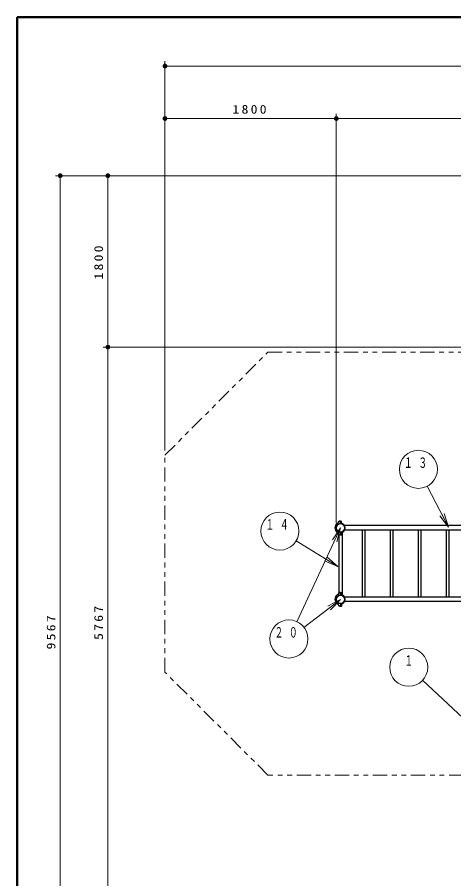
# Model space of a CAD drawing. Units: millimetres on the paper, scale 1:50. Extents: x -385 to 0, y -594 to 267.
# Drawn here: x -385 to -293.3, y 86.1 to 267 of the extents above; entities that cross this region are included whole.
import ezdxf
from ezdxf.enums import TextEntityAlignment as Align

# ---------------------------------------------------------------- set-up
doc = ezdxf.new("R2010")
doc.units = ezdxf.units.MM
doc.linetypes.add('USER1', pattern=[4.5, 2.5, -2])
doc.linetypes.add('USER3', pattern=[8, 3, -1, 1, -1, 1, -1])
doc.layers.add('1_50', color=7, linetype='Continuous', lineweight=25)
doc.layers.add('NAKAMURA図枠', color=7, linetype='Continuous', lineweight=13)
doc.styles.add('ＭＳ ゴシック', font='')
doc.styles.get('ＭＳ ゴシック').set_extended_font_data('MS Gothic')

# ---------------------------------------------------------------- blocks, each defined once
blk = doc.blocks.new('filled_dot')
at = {"color": 0, "linetype": 'Continuous', "lineweight": -2, "const_width": 1.25}
blk.add_lwpolyline([(-0.625, 0, 1), (0.625, 0, 1)], format="xyb", close=True, dxfattribs=at)

msp = doc.modelspace()

# ---------------------------------------------------------------- linework, layer by layer
at = {"layer": '1_50', "lineweight": 13}
for p, q in [((-353.954, 176.039), (-353.954, 257.748)), ((-353.954, 256.748), (-144.792, 256.748)), ((-353.954, 176.039), (-353.954, 246.722)), ((-317.954, 160.758), (-317.954, 246.722)), ((-317.954, 160.758), (-317.954, 246.722)), ((-353.954, 245.722), (-317.954, 245.722)), ((-317.954, 245.722), (-180.791, 245.722)), ((-228.575, 233.722), (-376.954, 233.722)), ((-375.954, 42.378), (-375.954, 233.722)), ((-228.575, 233.722), (-366.954, 233.722)), ((-365.954, 197.722), (-365.954, 233.722)), ((-365.954, 79.378), (-365.954, 200.722)), ((-197.791, 197.722), (-366.954, 197.722)), ((-197.791, 197.722), (-366.954, 197.722)), ((-294.357, 159.889), (-298.857, 168.513)), ((-294.357, 159.889), (-296.188, 162.317)), ((-294.357, 159.889), (-295.745, 162.548)), ((-295.302, 162.78), (-294.357, 159.889)), ((-317.063, 159.758), (-326.229, 140.058)), ((-318.782, 157.249), (-317.063, 159.758)), ((-317.063, 159.758), (-318.328, 157.038)), ((-317.063, 159.758), (-317.875, 156.827)), ((-317.64, 151.687), (-326.394, 157.015)), ((-317.64, 151.687), (-320.463, 152.819)), ((-317.64, 151.687), (-320.203, 153.246)), ((-319.943, 153.673), (-317.64, 151.687)), ((-317.063, 144.758), (-324.742, 138.866)), ((-319.747, 143.328), (-317.063, 144.758)), ((-317.063, 144.758), (-319.443, 142.932)), ((-317.063, 144.758), (-319.139, 142.535)), ((-287.473, 116.162), (-299.814, 127.764))]:
    msp.add_line(p, q, dxfattribs=at)
at = {"layer": '1_50', "color": 2}
for p, q in [((-317.134, 161.206), (-317.291, 161.201)), ((-317.134, 161.206), (-317.291, 161.201)), ((-317.093, 160.695), (-317.093, 161.166)), ((-317.093, 160.695), (-317.093, 161.166)), ((-317.139, 158.309), (-317.291, 158.315)), ((-317.139, 158.309), (-317.291, 158.315)), ((-317.093, 158.82), (-317.093, 158.349)), ((-317.093, 158.82), (-317.093, 158.349)), ((-317.139, 146.206), (-317.291, 146.201)), ((-317.139, 146.206), (-317.291, 146.201)), ((-317.093, 145.695), (-317.093, 146.166)), ((-317.093, 145.695), (-317.093, 146.166)), ((-317.134, 143.309), (-317.291, 143.315)), ((-317.134, 143.309), (-317.291, 143.315)), ((-317.093, 143.82), (-317.093, 143.349)), ((-317.093, 143.82), (-317.093, 143.349))]:
    msp.add_line(p, q, dxfattribs=at)
at = {"layer": '1_50', "color": 40}
for p, q in [((-317.012, 160.656), (-317.012, 161.198)), ((-317.012, 161.198), (-316.892, 161.198)), ((-317.012, 160.656), (-317.012, 161.198)), ((-317.012, 161.198), (-316.892, 161.198)), ((-316.892, 160.725), (-316.892, 161.198)), ((-316.892, 160.725), (-316.892, 161.198)), ((-272.909, 160.244), (-316.216, 160.244)), ((-272.909, 159.272), (-316.216, 159.272)), ((-312.535, 159.272), (-312.535, 145.244)), ((-311.991, 159.272), (-311.991, 145.244)), ((-306.635, 159.272), (-306.635, 145.244)), ((-306.091, 159.272), (-306.091, 145.244)), ((-300.735, 159.272), (-300.735, 145.244)), ((-300.191, 159.272), (-300.191, 145.244)), ((-294.291, 159.272), (-294.291, 145.244)), ((-317.403, 158.435), (-317.403, 146.081)), ((-317.012, 158.318), (-317.012, 158.859)), ((-317.012, 158.318), (-317.012, 158.859)), ((-317.012, 158.318), (-316.892, 158.318)), ((-317.012, 158.318), (-316.892, 158.318)), ((-316.892, 158.318), (-316.892, 158.79)), ((-316.892, 158.318), (-316.892, 158.79)), ((-316.723, 158.838), (-316.723, 145.678)), ((-317.012, 146.198), (-316.892, 146.198)), ((-317.012, 146.198), (-317.012, 145.656)), ((-317.012, 146.198), (-316.892, 146.198)), ((-317.012, 146.198), (-317.012, 145.656)), ((-316.892, 146.198), (-316.892, 145.725)), ((-316.892, 146.198), (-316.892, 145.725)), ((-272.909, 145.244), (-316.216, 145.244)), ((-317.012, 143.86), (-317.012, 143.318)), ((-317.012, 143.86), (-317.012, 143.318)), ((-317.012, 143.318), (-316.892, 143.318)), ((-317.012, 143.318), (-316.892, 143.318)), ((-316.892, 143.79), (-316.892, 143.318)), ((-316.892, 143.79), (-316.892, 143.318)), ((-272.909, 144.272), (-316.216, 144.272))]:
    msp.add_line(p, q, dxfattribs=at)
at = {"layer": '1_50', "color": 40, "linetype": 'USER1', "lineweight": 13}
for p, q in [((-317.012, 161.018), (-316.892, 161.018)), ((-317.012, 161.018), (-316.892, 161.018)), ((-317.012, 160.798), (-316.892, 160.798)), ((-317.012, 160.798), (-316.892, 160.798)), ((-317.012, 158.718), (-316.892, 158.718)), ((-317.012, 158.718), (-316.892, 158.718)), ((-317.012, 145.798), (-316.892, 145.798)), ((-317.012, 145.798), (-316.892, 145.798)), ((-317.012, 143.718), (-316.892, 143.718)), ((-317.012, 143.718), (-316.892, 143.718)), ((-317.012, 143.498), (-316.892, 143.498)), ((-317.012, 143.498), (-316.892, 143.498))]:
    msp.add_line(p, q, dxfattribs=at)
at = {"layer": '1_50'}
for p, q in [((-312.535, 159.272), (-312.535, 145.244)), ((-311.991, 159.272), (-311.991, 145.244)), ((-306.635, 159.272), (-306.635, 145.244)), ((-306.091, 159.272), (-306.091, 145.244)), ((-300.735, 159.272), (-300.735, 145.244)), ((-300.191, 159.272), (-300.191, 145.244)), ((-294.835, 159.272), (-294.835, 145.244))]:
    msp.add_line(p, q, dxfattribs=at)
at = {"layer": '1_50', "linetype": 'USER1', "lineweight": 13}
for p, q in [((-317.012, 158.498), (-316.892, 158.498)), ((-317.012, 158.498), (-316.892, 158.498)), ((-317.012, 146.018), (-316.892, 146.018)), ((-317.012, 146.018), (-316.892, 146.018))]:
    msp.add_line(p, q, dxfattribs=at)
at = {"layer": '1_50', "color": 2, "linetype": 'USER3', "lineweight": 13}
msp.add_lwpolyline([(-144.792, 203.264), (-144.792, 160.179), (-160.172, 144.799), (-160.172, 98.955), (-163.283, 95.844), (-163.283, 82.669), (-184.371, 61.581), (-208.472, 61.581), (-227.675, 42.378), (-271.451, 42.378), (-291.263, 62.19), (-291.263, 107.867), (-332.344, 107.867), (-353.954, 129.477), (-353.954, 175.039), (-332.344, 196.649), (-286.527, 196.649), (-286.217, 196.959), (-280.022, 196.959), (-266.451, 210.53), (-250.767, 210.53), (-227.575, 233.722), (-175.25, 233.722)], close=True, dxfattribs=at)
at = {"layer": '1_50', "lineweight": 13}
for centre in [(-300.707, 172.059), (-329.811, 159.095), (-327.916, 136.432), (-302.728, 130.504)]:
    msp.add_circle(centre, 4, dxfattribs=at)
at = {"layer": '1_50'}
for centre in [(-317.063, 159.758), (-317.063, 144.758)]:
    msp.add_circle(centre, 0.891, dxfattribs=at)
at = {"layer": '1_50', "color": 2}
for centre, radius, start, end in [((-318.252, 161.609), 1, 302.72719, 332.54116), ((-318.252, 161.609), 1, 302.72719, 332.54116), ((-317.276, 161.101), 0.1, 92, 152.54116), ((-317.276, 161.101), 0.1, 92, 152.54116), ((-317.133, 161.166), 0.04, 0, 92), ((-317.133, 161.166), 0.04, 0, 92), ((-317.063, 159.758), 1.2, 122.72719, 180), ((-317.063, 159.758), 1.2, 122.72719, 180), ((-317.063, 159.758), 1.2, 180, 237.27281), ((-317.063, 159.758), 1.2, 180, 237.27281), ((-317.063, 159.758), 0.9, 94.27066, 180), ((-317.063, 159.758), 0.9, 94.27066, 180), ((-317.063, 159.758), 0.9, 180, 265.72934), ((-317.063, 159.758), 0.9, 180, 265.72934), ((-317.133, 160.695), 0.04, 274.27066, 0), ((-317.133, 160.695), 0.04, 274.27066, 0), ((-318.252, 157.907), 1, 27.45884, 57.2728), ((-318.252, 157.907), 1, 27.45884, 57.2728), ((-317.276, 158.414), 0.1, 207.45884, 268), ((-317.276, 158.414), 0.1, 207.45884, 268), ((-317.133, 158.349), 0.04, 268, 0), ((-317.133, 158.349), 0.04, 268, 0), ((-317.133, 158.82), 0.04, 0, 85.72934), ((-317.133, 158.82), 0.04, 0, 85.72934), ((-317.063, 144.758), 1.2, 122.72719, 180), ((-317.063, 144.758), 1.2, 122.72719, 180), ((-317.063, 144.758), 1.2, 180, 237.27281), ((-317.063, 144.758), 1.2, 180, 237.27281), ((-317.063, 144.758), 0.9, 94.27066, 180), ((-317.063, 144.758), 0.9, 94.27066, 180), ((-317.063, 144.758), 0.9, 180, 265.72934), ((-317.063, 144.758), 0.9, 180, 265.72934), ((-318.252, 146.609), 1, 302.72719, 332.54116), ((-318.252, 146.609), 1, 302.72719, 332.54116), ((-317.276, 146.101), 0.1, 92, 152.54116), ((-317.276, 146.101), 0.1, 92, 152.54116), ((-317.133, 146.166), 0.04, 0, 92), ((-317.133, 146.166), 0.04, 0, 92), ((-317.133, 145.695), 0.04, 274.27066, 0), ((-317.133, 145.695), 0.04, 274.27066, 0), ((-318.252, 142.907), 1, 27.45884, 57.2728), ((-318.252, 142.907), 1, 27.45884, 57.2728), ((-317.276, 143.414), 0.1, 207.45884, 268), ((-317.276, 143.414), 0.1, 207.45884, 268), ((-317.133, 143.349), 0.04, 268, 0), ((-317.133, 143.349), 0.04, 268, 0), ((-317.133, 143.82), 0.04, 0, 85.72934), ((-317.133, 143.82), 0.04, 0, 85.72934)]:
    msp.add_arc(centre, radius, start, end, dxfattribs=at)
at = {"layer": '1_50', "color": 40}
for centre, radius, start, end in [((-317.072, 159.758), 0.984, 273.49581, 86.50419), ((-317.072, 159.758), 0.984, 273.49581, 86.50419), ((-317.072, 159.758), 0.9, 273.82255, 86.17745), ((-317.072, 159.758), 0.9, 273.82255, 86.17745), ((-317.072, 144.758), 0.984, 273.49581, 86.50419), ((-317.072, 144.758), 0.984, 273.49581, 86.50419), ((-317.072, 144.758), 0.9, 273.82255, 86.17745), ((-317.072, 144.758), 0.9, 273.82255, 86.17745)]:
    msp.add_arc(centre, radius, start, end, dxfattribs=at)
at = {"layer": 'NAKAMURA図枠', "lineweight": 50}
for p, q in [((-385, 267), (-385, 0)), ((0, 267), (-385, 267))]:
    msp.add_line(p, q, dxfattribs=at)

# ---------------------------------------------------------------- block references
at = {"layer": '1_50', "lineweight": 13, "xscale": 0.4, "yscale": 0.4}
for p in [(-353.954, 256.748), (-353.954, 245.722), (-317.954, 245.722)]:
    msp.add_blockref('filled_dot', p, dxfattribs=at)
for p, rotation in [((-317.954, 245.722), 180), ((-375.954, 233.722), 270), ((-365.954, 233.722), 270), ((-365.954, 197.722), 90), ((-365.954, 197.722), 90)]:
    msp.add_blockref('filled_dot', p, dxfattribs=dict(at, rotation=rotation))

# ---------------------------------------------------------------- texts
at = {"layer": '1_50', "style": 'ＭＳ ゴシック', "width": 0.6}
msp.add_text('１', height=2.199, dxfattribs=at).set_placement((-302.728, 133.004), align=Align.TOP_CENTER)
at = {"layer": '1_50', "style": 'ＭＳ ゴシック'}
for s, insert, char_height, attachment_point in [('\\T1.33;\\W1.15;1800', (-335.954, 246.722), 1.833, 8), ('\\T1.64;\\W0.6;１３', (-300.707, 174.559), 2.199, 2), ('\\T1.64;\\W0.6;１４', (-329.811, 161.595), 2.199, 2), ('\\T1.64;\\W0.6;２０', (-327.916, 138.932), 2.199, 2)]:
    msp.add_mtext(s, dxfattribs=dict(at, insert=insert, char_height=char_height, attachment_point=attachment_point))
at = {"layer": '1_50', "char_height": 1.833, "attachment_point": 8, "rotation": 90, "style": 'ＭＳ ゴシック'}
for s, insert in [('\\T1.33;\\W1.15;1800', (-366.954, 215.722)), ('\\T1.33;\\W1.15;5767', (-366.954, 140.05)), ('\\T1.33;\\W1.15;9567', (-376.954, 138.05))]:
    msp.add_mtext(s, dxfattribs=dict(at, insert=insert))

doc.saveas('drawing.dxf')
